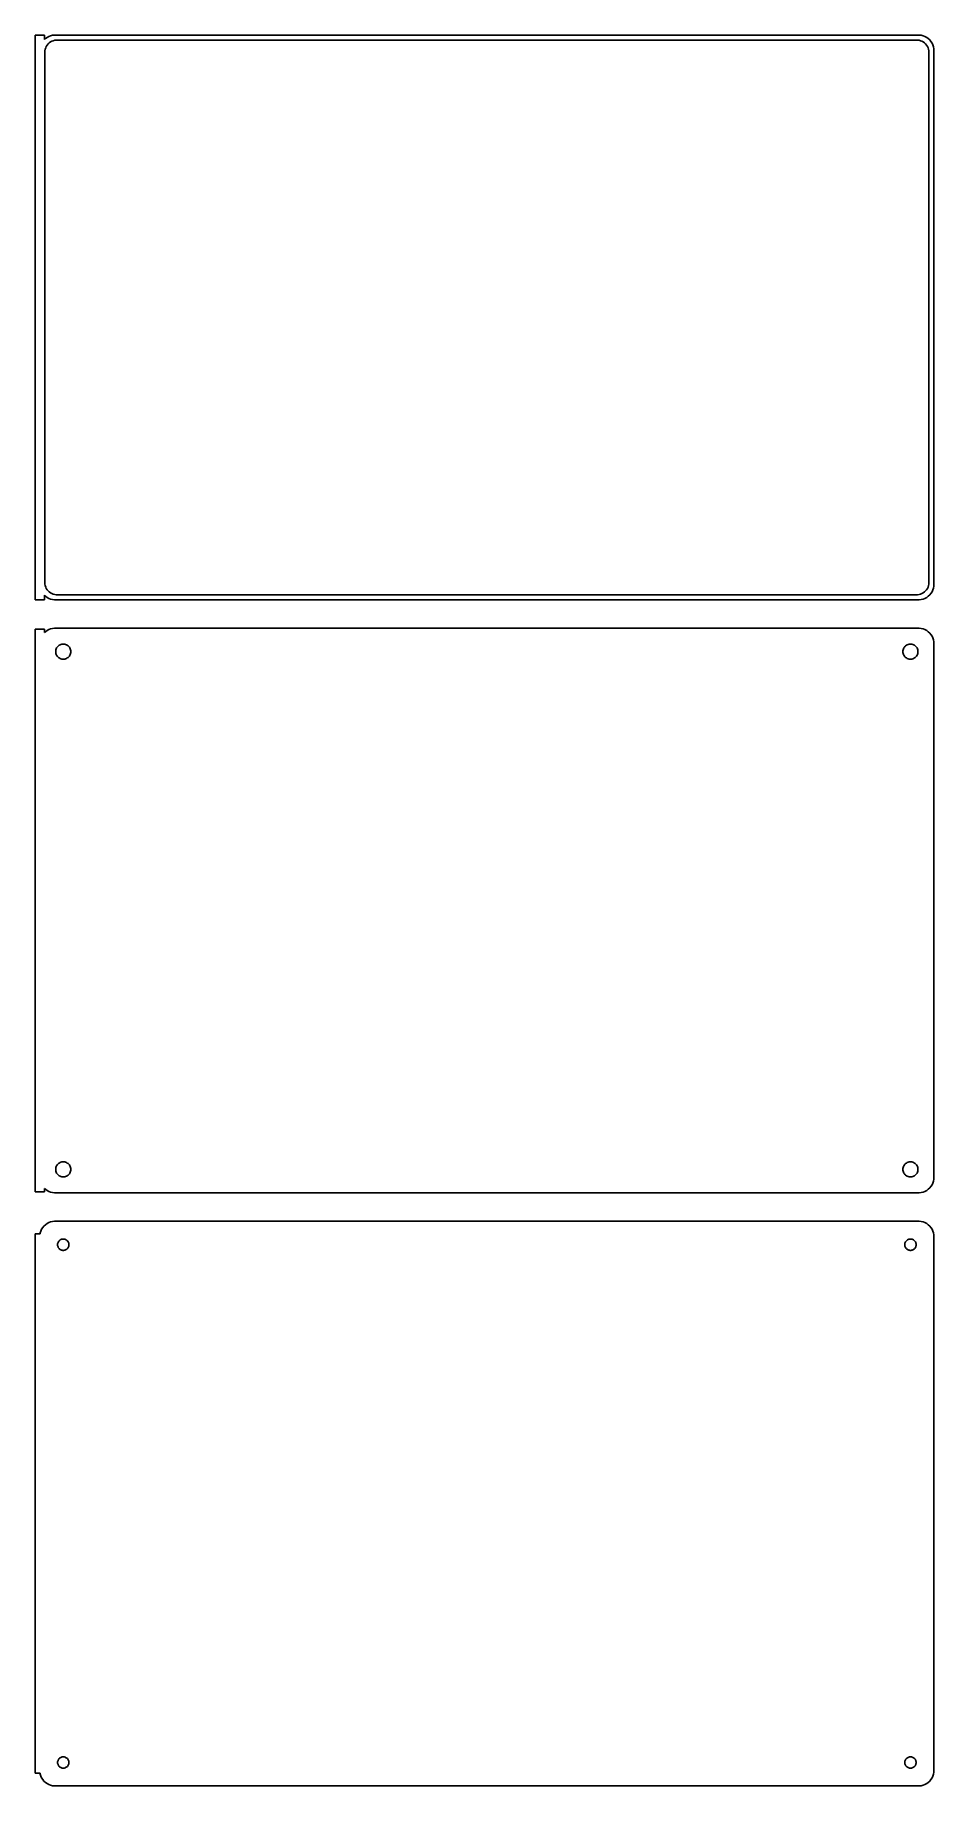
# Model space of a CAD drawing. Header units: metres. Extents: x -144 to 142, y 288 to 846.
import ezdxf

# ---------------------------------------------------------------- set-up
doc = ezdxf.new("R2010")
doc.units = ezdxf.units.M

msp = doc.modelspace()

# ---------------------------------------------------------------- linework, layer by layer
for p, q in [((-141, 845.99), (-144, 845.99)), ((-144, 845.99), (-144, 666.01)), ((-141, 844.559), (-141, 845.99)), ((-140.687, 844.853), (-141, 844.559)), ((-140.179, 845.222), (-140.687, 844.853)), ((-140.394, 842.366), (-140.133, 842.776)), ((-139.629, 845.524), (-140.179, 845.222)), ((-140.133, 842.776), (-139.823, 843.151)), ((-139.823, 843.151), (-139.469, 843.484)), ((-139.045, 845.755), (-139.629, 845.524)), ((-139.469, 843.484), (-139.075, 843.77)), ((-139.075, 843.77), (-138.649, 844.004)), ((-138.437, 845.911), (-139.045, 845.755)), ((-138.649, 844.004), (-138.197, 844.183)), ((-137.814, 845.99), (-138.437, 845.911)), ((-138.197, 844.183), (-137.726, 844.304)), ((137.814, 845.99), (-137.814, 845.99)), ((-137.726, 844.304), (-137.243, 844.365)), ((-137.243, 844.365), (137.243, 844.365)), ((137.243, 844.365), (137.726, 844.304)), ((137.726, 844.304), (138.197, 844.183)), ((138.437, 845.911), (137.814, 845.99)), ((138.197, 844.183), (138.649, 844.004)), ((139.045, 845.755), (138.437, 845.911)), ((138.649, 844.004), (139.075, 843.77)), ((139.629, 845.524), (139.045, 845.755)), ((139.075, 843.77), (139.469, 843.484)), ((139.469, 843.484), (139.823, 843.151)), ((140.179, 845.222), (139.629, 845.524)), ((139.823, 843.151), (140.133, 842.776)), ((140.133, 842.776), (140.394, 842.366)), ((140.687, 844.853), (140.179, 845.222)), ((141.145, 844.423), (140.687, 844.853)), ((141.545, 843.939), (141.145, 844.423)), ((141.882, 843.409), (141.545, 843.939)), ((142.149, 842.841), (141.882, 843.409)), ((142.343, 842.243), (142.149, 842.841)), ((-140.873, 840.5), (-140.842, 840.985)), ((-140.873, 671.5), (-140.873, 840.5)), ((-140.842, 840.985), (-140.751, 841.463)), ((-140.751, 841.463), (-140.601, 841.926)), ((-140.601, 841.926), (-140.394, 842.366)), ((140.394, 842.366), (140.601, 841.926)), ((140.601, 841.926), (140.751, 841.463)), ((140.751, 841.463), (140.842, 840.985)), ((140.842, 840.985), (140.873, 840.5)), ((140.873, 840.5), (140.873, 671.5)), ((142.461, 841.627), (142.343, 842.243)), ((142.5, 841), (142.461, 841.627)), ((142.5, 671), (142.5, 841)), ((-140.842, 671.015), (-140.873, 671.5)), ((-140.751, 670.537), (-140.842, 671.015)), ((-140.601, 670.074), (-140.751, 670.537)), ((-140.394, 669.634), (-140.601, 670.074)), ((-140.133, 669.224), (-140.394, 669.634)), ((140.394, 669.634), (140.133, 669.224)), ((140.601, 670.074), (140.394, 669.634)), ((140.751, 670.537), (140.601, 670.074)), ((140.842, 671.015), (140.751, 670.537)), ((140.873, 671.5), (140.842, 671.015)), ((142.149, 669.159), (142.343, 669.757)), ((142.343, 669.757), (142.461, 670.373)), ((142.461, 670.373), (142.5, 671)), ((-144, 666.01), (-141, 666.01)), ((-141, 667.441), (-140.687, 667.147)), ((-141, 666.01), (-141, 667.441)), ((-140.687, 667.147), (-140.179, 666.778)), ((-140.179, 666.778), (-139.629, 666.476)), ((-139.823, 668.849), (-140.133, 669.224)), ((-139.469, 668.516), (-139.823, 668.849)), ((-139.629, 666.476), (-139.045, 666.245)), ((-139.075, 668.23), (-139.469, 668.516)), ((-138.649, 667.996), (-139.075, 668.23)), ((-139.045, 666.245), (-138.437, 666.089)), ((-138.197, 667.817), (-138.649, 667.996)), ((-138.437, 666.089), (-137.814, 666.01)), ((-137.726, 667.696), (-138.197, 667.817)), ((-137.814, 666.01), (137.814, 666.01)), ((-137.243, 667.635), (-137.726, 667.696)), ((137.243, 667.635), (-137.243, 667.635)), ((137.726, 667.696), (137.243, 667.635)), ((138.197, 667.817), (137.726, 667.696)), ((137.814, 666.01), (138.437, 666.089)), ((138.649, 667.996), (138.197, 667.817)), ((138.437, 666.089), (139.045, 666.245)), ((139.075, 668.23), (138.649, 667.996)), ((139.045, 666.245), (139.629, 666.476)), ((139.469, 668.516), (139.075, 668.23)), ((139.823, 668.849), (139.469, 668.516)), ((139.629, 666.476), (140.179, 666.778)), ((140.133, 669.224), (139.823, 668.849)), ((140.179, 666.778), (140.687, 667.147)), ((140.687, 667.147), (141.145, 667.577)), ((141.145, 667.577), (141.545, 668.061)), ((141.545, 668.061), (141.882, 668.591)), ((141.882, 668.591), (142.149, 669.159)), ((-141, 656.615), (-144, 656.615)), ((-144, 656.615), (-144, 477.385)), ((-141, 655.559), (-141, 656.615)), ((-140.687, 655.853), (-141, 655.559)), ((-140.179, 656.222), (-140.687, 655.853)), ((-139.629, 656.524), (-140.179, 656.222)), ((-139.045, 656.755), (-139.629, 656.524)), ((-138.437, 656.911), (-139.045, 656.755)), ((-137.814, 656.99), (-138.437, 656.911)), ((137.814, 656.99), (-137.814, 656.99)), ((138.437, 656.911), (137.814, 656.99)), ((139.045, 656.755), (138.437, 656.911)), ((139.629, 656.524), (139.045, 656.755)), ((140.179, 656.222), (139.629, 656.524)), ((140.687, 655.853), (140.179, 656.222)), ((141.145, 655.423), (140.687, 655.853)), ((141.545, 654.939), (141.145, 655.423)), ((141.882, 654.409), (141.545, 654.939)), ((142.149, 653.841), (141.882, 654.409)), ((142.343, 653.243), (142.149, 653.841)), ((142.461, 652.627), (142.343, 653.243)), ((-137.4, 649.5), (-137.381, 649.801)), ((-137.381, 649.199), (-137.4, 649.5)), ((-137.381, 649.801), (-137.325, 650.097)), ((-137.325, 648.903), (-137.381, 649.199)), ((-137.325, 650.097), (-137.231, 650.383)), ((-137.231, 648.617), (-137.325, 648.903)), ((-137.231, 650.383), (-137.103, 650.656)), ((-137.103, 648.344), (-137.231, 648.617)), ((-137.103, 650.656), (-136.942, 650.911)), ((-136.942, 648.089), (-137.103, 648.344)), ((-136.942, 650.911), (-136.75, 651.143)), ((-136.75, 647.857), (-136.942, 648.089)), ((-136.75, 651.143), (-136.53, 651.349)), ((-136.53, 647.651), (-136.75, 647.857)), ((-136.53, 651.349), (-136.286, 651.526)), ((-136.286, 647.474), (-136.53, 647.651)), ((-136.286, 651.526), (-136.022, 651.672)), ((-136.022, 647.328), (-136.286, 647.474)), ((-136.022, 651.672), (-135.742, 651.783)), ((-135.742, 647.217), (-136.022, 647.328)), ((-135.742, 651.783), (-135.45, 651.857)), ((-135.45, 651.857), (-135.151, 651.895)), ((-135.151, 651.895), (-134.849, 651.895)), ((-134.849, 651.895), (-134.55, 651.857)), ((-134.55, 651.857), (-134.258, 651.783)), ((-134.258, 651.783), (-133.978, 651.672)), ((-133.978, 647.328), (-134.258, 647.217)), ((-133.978, 651.672), (-133.714, 651.526)), ((-133.714, 647.474), (-133.978, 647.328)), ((-133.714, 651.526), (-133.47, 651.349)), ((-133.47, 647.651), (-133.714, 647.474)), ((-133.47, 651.349), (-133.25, 651.143)), ((-133.25, 647.857), (-133.47, 647.651)), ((-133.25, 651.143), (-133.058, 650.911)), ((-133.058, 648.089), (-133.25, 647.857)), ((-133.058, 650.911), (-132.897, 650.656)), ((-132.897, 648.344), (-133.058, 648.089)), ((-132.897, 650.656), (-132.769, 650.383)), ((-132.769, 648.617), (-132.897, 648.344)), ((-132.769, 650.383), (-132.675, 650.097)), ((-132.675, 648.903), (-132.769, 648.617)), ((-132.675, 650.097), (-132.619, 649.801)), ((-132.619, 649.199), (-132.675, 648.903)), ((-132.619, 649.801), (-132.6, 649.5)), ((-132.6, 649.5), (-132.619, 649.199)), ((132.6, 649.5), (132.619, 649.801)), ((132.619, 649.199), (132.6, 649.5)), ((132.619, 649.801), (132.675, 650.097)), ((132.675, 648.903), (132.619, 649.199)), ((132.675, 650.097), (132.769, 650.383)), ((132.769, 648.617), (132.675, 648.903)), ((132.769, 650.383), (132.897, 650.656)), ((132.897, 648.344), (132.769, 648.617)), ((132.897, 650.656), (133.058, 650.911)), ((133.058, 648.089), (132.897, 648.344)), ((133.058, 650.911), (133.25, 651.143)), ((133.25, 647.857), (133.058, 648.089)), ((133.25, 651.143), (133.47, 651.349)), ((133.47, 647.651), (133.25, 647.857)), ((133.47, 651.349), (133.714, 651.526)), ((133.714, 647.474), (133.47, 647.651)), ((133.714, 651.526), (133.978, 651.672)), ((133.978, 647.328), (133.714, 647.474)), ((133.978, 651.672), (134.258, 651.783)), ((134.258, 647.217), (133.978, 647.328)), ((134.258, 651.783), (134.55, 651.857)), ((134.55, 651.857), (134.849, 651.895)), ((134.849, 651.895), (135.151, 651.895)), ((135.151, 651.895), (135.45, 651.857)), ((135.45, 651.857), (135.742, 651.783)), ((135.742, 651.783), (136.022, 651.672)), ((136.022, 647.328), (135.742, 647.217)), ((136.022, 651.672), (136.286, 651.526)), ((136.286, 647.474), (136.022, 647.328)), ((136.286, 651.526), (136.53, 651.349)), ((136.53, 647.651), (136.286, 647.474)), ((136.53, 651.349), (136.75, 651.143)), ((136.75, 647.857), (136.53, 647.651)), ((136.75, 651.143), (136.942, 650.911)), ((136.942, 648.089), (136.75, 647.857)), ((136.942, 650.911), (137.103, 650.656)), ((137.103, 648.344), (136.942, 648.089)), ((137.103, 650.656), (137.231, 650.383)), ((137.231, 648.617), (137.103, 648.344)), ((137.231, 650.383), (137.325, 650.097)), ((137.325, 648.903), (137.231, 648.617)), ((137.325, 650.097), (137.381, 649.801)), ((137.381, 649.199), (137.325, 648.903)), ((137.381, 649.801), (137.4, 649.5)), ((137.4, 649.5), (137.381, 649.199)), ((142.5, 652), (142.461, 652.627)), ((142.5, 482), (142.5, 652)), ((-135.45, 647.143), (-135.742, 647.217)), ((-135.151, 647.105), (-135.45, 647.143)), ((-134.849, 647.105), (-135.151, 647.105)), ((-134.55, 647.143), (-134.849, 647.105)), ((-134.258, 647.217), (-134.55, 647.143)), ((134.55, 647.143), (134.258, 647.217)), ((134.849, 647.105), (134.55, 647.143)), ((135.151, 647.105), (134.849, 647.105)), ((135.45, 647.143), (135.151, 647.105)), ((135.742, 647.217), (135.45, 647.143)), ((-137.231, 485.383), (-137.103, 485.656)), ((-137.103, 485.656), (-136.942, 485.911)), ((-136.942, 485.911), (-136.75, 486.143)), ((-136.75, 486.143), (-136.53, 486.349)), ((-136.53, 486.349), (-136.286, 486.526)), ((-136.286, 486.526), (-136.022, 486.672)), ((-136.022, 486.672), (-135.742, 486.783)), ((-135.742, 486.783), (-135.45, 486.857)), ((-135.45, 486.857), (-135.151, 486.895)), ((-135.151, 486.895), (-134.849, 486.895)), ((-134.849, 486.895), (-134.55, 486.857)), ((-134.55, 486.857), (-134.258, 486.783)), ((-134.258, 486.783), (-133.978, 486.672)), ((-133.978, 486.672), (-133.714, 486.526)), ((-133.714, 486.526), (-133.47, 486.349)), ((-133.47, 486.349), (-133.25, 486.143)), ((-133.25, 486.143), (-133.058, 485.911)), ((-133.058, 485.911), (-132.897, 485.656)), ((-132.897, 485.656), (-132.769, 485.383)), ((132.769, 485.383), (132.897, 485.656)), ((132.897, 485.656), (133.058, 485.911)), ((133.058, 485.911), (133.25, 486.143)), ((133.25, 486.143), (133.47, 486.349)), ((133.47, 486.349), (133.714, 486.526)), ((133.714, 486.526), (133.978, 486.672)), ((133.978, 486.672), (134.258, 486.783)), ((134.258, 486.783), (134.55, 486.857)), ((134.55, 486.857), (134.849, 486.895)), ((134.849, 486.895), (135.151, 486.895)), ((135.151, 486.895), (135.45, 486.857)), ((135.45, 486.857), (135.742, 486.783)), ((135.742, 486.783), (136.022, 486.672)), ((136.022, 486.672), (136.286, 486.526)), ((136.286, 486.526), (136.53, 486.349)), ((136.53, 486.349), (136.75, 486.143)), ((136.75, 486.143), (136.942, 485.911)), ((136.942, 485.911), (137.103, 485.656)), ((137.103, 485.656), (137.231, 485.383)), ((-137.4, 484.5), (-137.381, 484.801)), ((-137.381, 484.199), (-137.4, 484.5)), ((-137.381, 484.801), (-137.325, 485.097)), ((-137.325, 483.903), (-137.381, 484.199)), ((-137.325, 485.097), (-137.231, 485.383)), ((-137.231, 483.617), (-137.325, 483.903)), ((-137.103, 483.344), (-137.231, 483.617)), ((-136.942, 483.089), (-137.103, 483.344)), ((-136.75, 482.857), (-136.942, 483.089)), ((-136.53, 482.651), (-136.75, 482.857)), ((-136.286, 482.474), (-136.53, 482.651)), ((-136.022, 482.328), (-136.286, 482.474)), ((-135.742, 482.217), (-136.022, 482.328)), ((-135.45, 482.143), (-135.742, 482.217)), ((-135.151, 482.105), (-135.45, 482.143)), ((-134.849, 482.105), (-135.151, 482.105)), ((-134.55, 482.143), (-134.849, 482.105)), ((-134.258, 482.217), (-134.55, 482.143)), ((-133.978, 482.328), (-134.258, 482.217)), ((-133.714, 482.474), (-133.978, 482.328)), ((-133.47, 482.651), (-133.714, 482.474)), ((-133.25, 482.857), (-133.47, 482.651)), ((-133.058, 483.089), (-133.25, 482.857)), ((-132.897, 483.344), (-133.058, 483.089)), ((-132.769, 483.617), (-132.897, 483.344)), ((-132.769, 485.383), (-132.675, 485.097)), ((-132.675, 483.903), (-132.769, 483.617)), ((-132.675, 485.097), (-132.619, 484.801)), ((-132.619, 484.199), (-132.675, 483.903)), ((-132.619, 484.801), (-132.6, 484.5)), ((-132.6, 484.5), (-132.619, 484.199)), ((132.6, 484.5), (132.619, 484.801)), ((132.619, 484.199), (132.6, 484.5)), ((132.619, 484.801), (132.675, 485.097)), ((132.675, 483.903), (132.619, 484.199)), ((132.675, 485.097), (132.769, 485.383)), ((132.769, 483.617), (132.675, 483.903)), ((132.897, 483.344), (132.769, 483.617)), ((133.058, 483.089), (132.897, 483.344)), ((133.25, 482.857), (133.058, 483.089)), ((133.47, 482.651), (133.25, 482.857)), ((133.714, 482.474), (133.47, 482.651)), ((133.978, 482.328), (133.714, 482.474)), ((134.258, 482.217), (133.978, 482.328)), ((134.55, 482.143), (134.258, 482.217)), ((134.849, 482.105), (134.55, 482.143)), ((135.151, 482.105), (134.849, 482.105)), ((135.45, 482.143), (135.151, 482.105)), ((135.742, 482.217), (135.45, 482.143)), ((136.022, 482.328), (135.742, 482.217)), ((136.286, 482.474), (136.022, 482.328)), ((136.53, 482.651), (136.286, 482.474)), ((136.75, 482.857), (136.53, 482.651)), ((136.942, 483.089), (136.75, 482.857)), ((137.103, 483.344), (136.942, 483.089)), ((137.231, 483.617), (137.103, 483.344)), ((137.231, 485.383), (137.325, 485.097)), ((137.325, 483.903), (137.231, 483.617)), ((137.325, 485.097), (137.381, 484.801)), ((137.381, 484.199), (137.325, 483.903)), ((137.381, 484.801), (137.4, 484.5)), ((137.4, 484.5), (137.381, 484.199)), ((141.882, 479.591), (142.149, 480.159)), ((142.149, 480.159), (142.343, 480.757)), ((142.343, 480.757), (142.461, 481.373)), ((142.461, 481.373), (142.5, 482)), ((-144, 477.385), (-141, 477.385)), ((-141, 477.385), (-141, 478.441)), ((-141, 478.441), (-140.687, 478.147)), ((-140.687, 478.147), (-140.179, 477.778)), ((-140.179, 477.778), (-139.629, 477.476)), ((-139.629, 477.476), (-139.045, 477.245)), ((-139.045, 477.245), (-138.437, 477.089)), ((-138.437, 477.089), (-137.814, 477.01)), ((-137.814, 477.01), (137.814, 477.01)), ((137.814, 477.01), (138.437, 477.089)), ((138.437, 477.089), (139.045, 477.245)), ((139.045, 477.245), (139.629, 477.476)), ((139.629, 477.476), (140.179, 477.778)), ((140.179, 477.778), (140.687, 478.147)), ((140.687, 478.147), (141.145, 478.577)), ((141.145, 478.577), (141.545, 479.061)), ((141.545, 479.061), (141.882, 479.591)), ((-142.4, 463.944), (-144, 463.944)), ((-144, 463.944), (-144, 292.056)), ((-142.343, 464.243), (-142.4, 463.944)), ((-142.149, 464.841), (-142.343, 464.243)), ((-141.882, 465.409), (-142.149, 464.841)), ((-141.545, 465.939), (-141.882, 465.409)), ((-141.145, 466.423), (-141.545, 465.939)), ((-140.687, 466.853), (-141.145, 466.423)), ((-140.179, 467.222), (-140.687, 466.853)), ((-139.629, 467.524), (-140.179, 467.222)), ((-139.045, 467.755), (-139.629, 467.524)), ((-138.437, 467.911), (-139.045, 467.755)), ((-137.814, 467.99), (-138.437, 467.911)), ((137.814, 467.99), (-137.814, 467.99)), ((138.437, 467.911), (137.814, 467.99)), ((139.045, 467.755), (138.437, 467.911)), ((139.629, 467.524), (139.045, 467.755)), ((140.179, 467.222), (139.629, 467.524)), ((140.687, 466.853), (140.179, 467.222)), ((141.145, 466.423), (140.687, 466.853)), ((141.545, 465.939), (141.145, 466.423)), ((141.882, 465.409), (141.545, 465.939)), ((142.149, 464.841), (141.882, 465.409)), ((142.343, 464.243), (142.149, 464.841)), ((142.461, 463.627), (142.343, 464.243)), ((142.5, 463), (142.461, 463.627)), ((-136.8, 460.5), (-136.786, 460.726)), ((-136.786, 460.274), (-136.8, 460.5)), ((-136.786, 460.726), (-136.743, 460.948)), ((-136.743, 460.052), (-136.786, 460.274)), ((-136.743, 460.948), (-136.674, 461.163)), ((-136.674, 459.837), (-136.743, 460.052)), ((-136.674, 461.163), (-136.577, 461.367)), ((-136.577, 459.633), (-136.674, 459.837)), ((-136.577, 461.367), (-136.456, 461.558)), ((-136.456, 459.442), (-136.577, 459.633)), ((-136.456, 461.558), (-136.312, 461.732)), ((-136.312, 459.268), (-136.456, 459.442)), ((-136.312, 461.732), (-136.147, 461.887)), ((-136.147, 459.113), (-136.312, 459.268)), ((-136.147, 461.887), (-135.964, 462.02)), ((-135.964, 458.98), (-136.147, 459.113)), ((-135.964, 462.02), (-135.766, 462.129)), ((-135.766, 458.871), (-135.964, 458.98)), ((-135.766, 462.129), (-135.556, 462.212)), ((-135.556, 458.788), (-135.766, 458.871)), ((-135.556, 462.212), (-135.337, 462.268)), ((-135.337, 458.732), (-135.556, 458.788)), ((-135.337, 462.268), (-135.113, 462.296)), ((-135.113, 458.704), (-135.337, 458.732)), ((-135.113, 462.296), (-134.887, 462.296)), ((-134.887, 458.704), (-135.113, 458.704)), ((-134.887, 462.296), (-134.663, 462.268)), ((-134.663, 458.732), (-134.887, 458.704)), ((-134.663, 462.268), (-134.444, 462.212)), ((-134.444, 458.788), (-134.663, 458.732)), ((-134.444, 462.212), (-134.234, 462.129)), ((-134.234, 458.871), (-134.444, 458.788)), ((-134.234, 462.129), (-134.036, 462.02)), ((-134.036, 458.98), (-134.234, 458.871)), ((-134.036, 462.02), (-133.853, 461.887)), ((-133.853, 459.113), (-134.036, 458.98)), ((-133.853, 461.887), (-133.688, 461.732)), ((-133.688, 459.268), (-133.853, 459.113)), ((-133.688, 461.732), (-133.544, 461.558)), ((-133.544, 459.442), (-133.688, 459.268)), ((-133.544, 461.558), (-133.423, 461.367)), ((-133.423, 459.633), (-133.544, 459.442)), ((-133.423, 461.367), (-133.326, 461.163)), ((-133.326, 459.837), (-133.423, 459.633)), ((-133.326, 461.163), (-133.257, 460.948)), ((-133.257, 460.052), (-133.326, 459.837)), ((-133.257, 460.948), (-133.214, 460.726)), ((-133.214, 460.274), (-133.257, 460.052)), ((-133.214, 460.726), (-133.2, 460.5)), ((-133.2, 460.5), (-133.214, 460.274)), ((133.2, 460.5), (133.214, 460.726)), ((133.214, 460.274), (133.2, 460.5)), ((133.214, 460.726), (133.257, 460.948)), ((133.257, 460.052), (133.214, 460.274)), ((133.257, 460.948), (133.326, 461.163)), ((133.326, 459.837), (133.257, 460.052)), ((133.326, 461.163), (133.423, 461.367)), ((133.423, 459.633), (133.326, 459.837)), ((133.423, 461.367), (133.544, 461.558)), ((133.544, 459.442), (133.423, 459.633)), ((133.544, 461.558), (133.688, 461.732)), ((133.688, 459.268), (133.544, 459.442)), ((133.688, 461.732), (133.853, 461.887)), ((133.853, 459.113), (133.688, 459.268)), ((133.853, 461.887), (134.036, 462.02)), ((134.036, 458.98), (133.853, 459.113)), ((134.036, 462.02), (134.234, 462.129)), ((134.234, 458.871), (134.036, 458.98)), ((134.234, 462.129), (134.444, 462.212)), ((134.444, 458.788), (134.234, 458.871)), ((134.444, 462.212), (134.663, 462.268)), ((134.663, 458.732), (134.444, 458.788)), ((134.663, 462.268), (134.887, 462.296)), ((134.887, 458.704), (134.663, 458.732)), ((134.887, 462.296), (135.113, 462.296)), ((135.113, 458.704), (134.887, 458.704)), ((135.113, 462.296), (135.337, 462.268)), ((135.337, 458.732), (135.113, 458.704)), ((135.337, 462.268), (135.556, 462.212)), ((135.556, 458.788), (135.337, 458.732)), ((135.556, 462.212), (135.766, 462.129)), ((135.766, 458.871), (135.556, 458.788)), ((135.766, 462.129), (135.964, 462.02)), ((135.964, 458.98), (135.766, 458.871)), ((135.964, 462.02), (136.147, 461.887)), ((136.147, 459.113), (135.964, 458.98)), ((136.147, 461.887), (136.312, 461.732)), ((136.312, 459.268), (136.147, 459.113)), ((136.312, 461.732), (136.456, 461.558)), ((136.456, 459.442), (136.312, 459.268)), ((136.456, 461.558), (136.577, 461.367)), ((136.577, 459.633), (136.456, 459.442)), ((136.577, 461.367), (136.674, 461.163)), ((136.674, 459.837), (136.577, 459.633)), ((136.674, 461.163), (136.743, 460.948)), ((136.743, 460.052), (136.674, 459.837)), ((136.743, 460.948), (136.786, 460.726)), ((136.786, 460.274), (136.743, 460.052)), ((136.786, 460.726), (136.8, 460.5)), ((136.8, 460.5), (136.786, 460.274)), ((142.5, 293), (142.5, 463)), ((-136.786, 295.726), (-136.743, 295.948)), ((-136.743, 295.948), (-136.674, 296.163)), ((-136.674, 296.163), (-136.577, 296.367)), ((-136.577, 296.367), (-136.456, 296.558)), ((-136.456, 296.558), (-136.312, 296.732)), ((-136.312, 296.732), (-136.147, 296.887)), ((-136.147, 296.887), (-135.964, 297.02)), ((-135.964, 297.02), (-135.766, 297.129)), ((-135.766, 297.129), (-135.556, 297.212)), ((-135.556, 297.212), (-135.337, 297.268)), ((-135.337, 297.268), (-135.113, 297.296)), ((-135.113, 297.296), (-134.887, 297.296)), ((-134.887, 297.296), (-134.663, 297.268)), ((-134.663, 297.268), (-134.444, 297.212)), ((-134.444, 297.212), (-134.234, 297.129)), ((-134.234, 297.129), (-134.036, 297.02)), ((-134.036, 297.02), (-133.853, 296.887)), ((-133.853, 296.887), (-133.688, 296.732)), ((-133.688, 296.732), (-133.544, 296.558)), ((-133.544, 296.558), (-133.423, 296.367)), ((-133.423, 296.367), (-133.326, 296.163)), ((-133.326, 296.163), (-133.257, 295.948)), ((-133.257, 295.948), (-133.214, 295.726)), ((133.214, 295.726), (133.257, 295.948)), ((133.257, 295.948), (133.326, 296.163)), ((133.326, 296.163), (133.423, 296.367)), ((133.423, 296.367), (133.544, 296.558)), ((133.544, 296.558), (133.688, 296.732)), ((133.688, 296.732), (133.853, 296.887)), ((133.853, 296.887), (134.036, 297.02)), ((134.036, 297.02), (134.234, 297.129)), ((134.234, 297.129), (134.444, 297.212)), ((134.444, 297.212), (134.663, 297.268)), ((134.663, 297.268), (134.887, 297.296)), ((134.887, 297.296), (135.113, 297.296)), ((135.113, 297.296), (135.337, 297.268)), ((135.337, 297.268), (135.556, 297.212)), ((135.556, 297.212), (135.766, 297.129)), ((135.766, 297.129), (135.964, 297.02)), ((135.964, 297.02), (136.147, 296.887)), ((136.147, 296.887), (136.312, 296.732)), ((136.312, 296.732), (136.456, 296.558)), ((136.456, 296.558), (136.577, 296.367)), ((136.577, 296.367), (136.674, 296.163)), ((136.674, 296.163), (136.743, 295.948)), ((136.743, 295.948), (136.786, 295.726)), ((-144, 292.056), (-142.4, 292.056)), ((-142.4, 292.056), (-142.343, 291.757)), ((-142.343, 291.757), (-142.149, 291.159)), ((-142.149, 291.159), (-141.882, 290.591)), ((-141.882, 290.591), (-141.545, 290.061)), ((-136.8, 295.5), (-136.786, 295.726)), ((-136.786, 295.274), (-136.8, 295.5)), ((-136.743, 295.052), (-136.786, 295.274)), ((-136.674, 294.837), (-136.743, 295.052)), ((-136.577, 294.633), (-136.674, 294.837)), ((-136.456, 294.442), (-136.577, 294.633)), ((-136.312, 294.268), (-136.456, 294.442)), ((-136.147, 294.113), (-136.312, 294.268)), ((-135.964, 293.98), (-136.147, 294.113)), ((-135.766, 293.871), (-135.964, 293.98)), ((-135.556, 293.788), (-135.766, 293.871)), ((-135.337, 293.732), (-135.556, 293.788)), ((-135.113, 293.704), (-135.337, 293.732)), ((-134.887, 293.704), (-135.113, 293.704)), ((-134.663, 293.732), (-134.887, 293.704)), ((-134.444, 293.788), (-134.663, 293.732)), ((-134.234, 293.871), (-134.444, 293.788)), ((-134.036, 293.98), (-134.234, 293.871)), ((-133.853, 294.113), (-134.036, 293.98)), ((-133.688, 294.268), (-133.853, 294.113)), ((-133.544, 294.442), (-133.688, 294.268)), ((-133.423, 294.633), (-133.544, 294.442)), ((-133.326, 294.837), (-133.423, 294.633)), ((-133.257, 295.052), (-133.326, 294.837)), ((-133.214, 295.274), (-133.257, 295.052)), ((-133.214, 295.726), (-133.2, 295.5)), ((-133.2, 295.5), (-133.214, 295.274)), ((133.2, 295.5), (133.214, 295.726)), ((133.214, 295.274), (133.2, 295.5)), ((133.257, 295.052), (133.214, 295.274)), ((133.326, 294.837), (133.257, 295.052)), ((133.423, 294.633), (133.326, 294.837)), ((133.544, 294.442), (133.423, 294.633)), ((133.688, 294.268), (133.544, 294.442)), ((133.853, 294.113), (133.688, 294.268)), ((134.036, 293.98), (133.853, 294.113)), ((134.234, 293.871), (134.036, 293.98)), ((134.444, 293.788), (134.234, 293.871)), ((134.663, 293.732), (134.444, 293.788)), ((134.887, 293.704), (134.663, 293.732)), ((135.113, 293.704), (134.887, 293.704)), ((135.337, 293.732), (135.113, 293.704)), ((135.556, 293.788), (135.337, 293.732)), ((135.766, 293.871), (135.556, 293.788)), ((135.964, 293.98), (135.766, 293.871)), ((136.147, 294.113), (135.964, 293.98)), ((136.312, 294.268), (136.147, 294.113)), ((136.456, 294.442), (136.312, 294.268)), ((136.577, 294.633), (136.456, 294.442)), ((136.674, 294.837), (136.577, 294.633)), ((136.743, 295.052), (136.674, 294.837)), ((136.786, 295.274), (136.743, 295.052)), ((136.786, 295.726), (136.8, 295.5)), ((136.8, 295.5), (136.786, 295.274)), ((141.545, 290.061), (141.882, 290.591)), ((141.882, 290.591), (142.149, 291.159)), ((142.149, 291.159), (142.343, 291.757)), ((142.343, 291.757), (142.461, 292.373)), ((142.461, 292.373), (142.5, 293)), ((-141.545, 290.061), (-141.145, 289.577)), ((-141.145, 289.577), (-140.687, 289.147)), ((-140.687, 289.147), (-140.179, 288.778)), ((-140.179, 288.778), (-139.629, 288.476)), ((-139.629, 288.476), (-139.045, 288.245)), ((-139.045, 288.245), (-138.437, 288.089)), ((-138.437, 288.089), (-137.814, 288.01)), ((-137.814, 288.01), (137.814, 288.01)), ((137.814, 288.01), (138.437, 288.089)), ((138.437, 288.089), (139.045, 288.245)), ((139.045, 288.245), (139.629, 288.476)), ((139.629, 288.476), (140.179, 288.778)), ((140.179, 288.778), (140.687, 289.147)), ((140.687, 289.147), (141.145, 289.577)), ((141.145, 289.577), (141.545, 290.061))]:
    msp.add_line(p, q)

doc.saveas('drawing.dxf')
